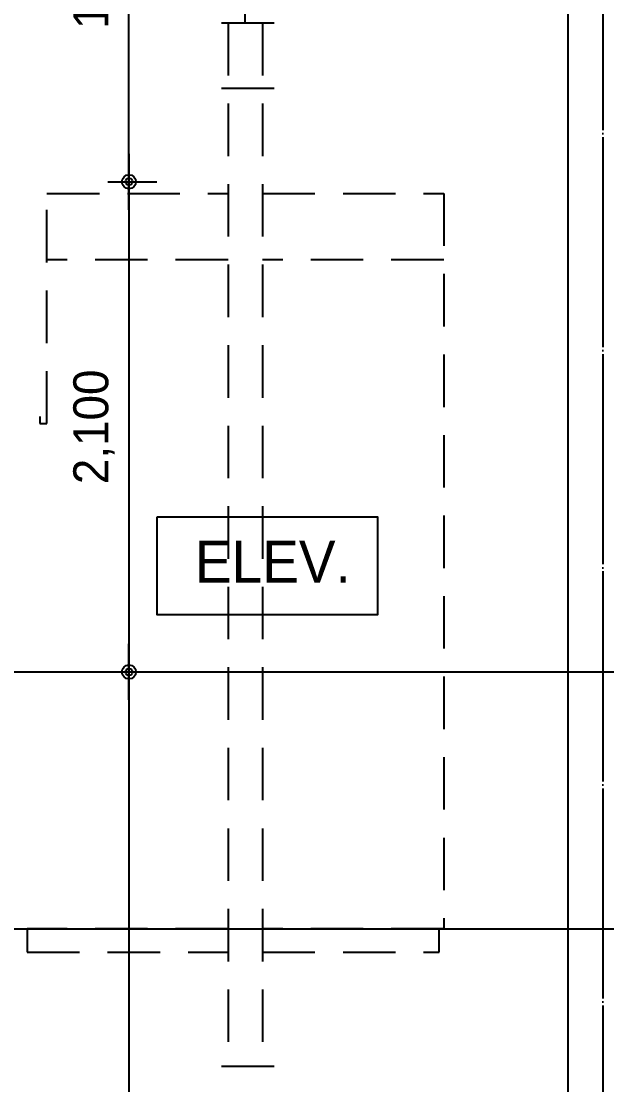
# Model space of a CAD drawing. Header units: millimetres. Extents: x 11948722 to 13111668, y -10771712 to -10232988.
# Drawn here: x 12228341 to 12230849, y -10567402 to -10562846 of the extents above; entities that cross this region are included whole.
import ezdxf
from ezdxf.enums import TextEntityAlignment as Align

# ---------------------------------------------------------------- set-up
doc = ezdxf.new("R2010")
doc.units = ezdxf.units.MM
doc.header["$LTSCALE"] = 150
doc.header["$MEASUREMENT"] = 0
doc.linetypes.add('CEN', pattern=[6.2, 6, -0.1, 0, -0.1])
doc.linetypes.add('HID', pattern=[2.3, 1.5, -0.8])
doc.layers.get('0').update_dxf_attribs({"linetype": 'CONTINUOUS'})
doc.layers.get('Defpoints').update_dxf_attribs({"color": 117, "linetype": 'CONTINUOUS'})
for name, color, linetype in [('A-중심선', 10, 'CEN'), ('CON-C', 2, 'CONTINUOUS'), ('elev', 8, 'HID'), ('Xref-계단단면도$0$3 dim0', 7, 'CONTINUOUS'), ('Xref-계단단면도$0$TEX', 3, 'CONTINUOUS'), ('Xref-계단단면도$0$TEX-SYM', 3, 'CONTINUOUS')]:
    doc.layers.add(name, color=color, linetype=linetype)
doc.styles.add('Xref-계단단면도$0$나눔고딕 Se', font='')
doc.styles.add('Xref-계단단면도$0$돋움', font='')
doc.styles.get('Xref-계단단면도$0$나눔고딕 Se').set_extended_font_data('Dotum')
doc.styles.get('Xref-계단단면도$0$돋움').set_extended_font_data('Dotum')
doc.dimstyles.new('Xref-계단단면도$0$A1-100', dxfattribs={"dimtxt": 3, "dimasz": 1, "dimexe": 2, "dimexo": 2, "dimgap": 1, "dimtad": 1, "dimdec": 0, "dimzin": 12, "dimdsep": 46, "dimlunit": 6, "dimtxsty": 'Xref-계단단면도$0$나눔고딕 Se', "dimblk1": 'Xref-계단단면도$0$DIMDOT', "dimblk2": 'Xref-계단단면도$0$DIMDOT', "dimsah": 1, "dimcen": -1, "dimdle": 2, "dimclrd": 256, "dimclre": 256, "dimclrt": 3, "dimadec": 0, "dimazin": 0, "dimtfac": 1, "dimtdec": 0, "dimtix": 1, "dimtmove": 2, "dimatfit": 3, "dimldrblk": 'Xref-계단단면도$0$DIMDOT', "dimfxl": 1, "dimtvp": 1, "dimtolj": 1, "dimtzin": 12, "dimlwd": -1, "dimlwe": -1, "dimarcsym": 0})

# ---------------------------------------------------------------- blocks, each defined once
blk = doc.blocks.new('Xref-계단단면도$0$DIMDOT')
at = {"color": 0}
blk.add_line((-2, 0), (2, 0), dxfattribs=at)
for radius in [0.5, 0.25]:
    blk.add_circle((0, 0), radius, dxfattribs=at)
blk = doc.blocks.new('*D841')
at = {"layer": 'Defpoints', "color": 0, "transparency": 16777216}
for p in [(12228591, -10563533.8), (12228591, -10565633.8), (12228802.1, -10565633.8)]:
    blk.add_point(p, dxfattribs=at)
at = {"layer": 'Xref-계단단면도$0$3 dim0', "transparency": 16777216}
for p, q in [((12228711, -10563533.8), (12228922.1, -10563533.8)), ((12228802.1, -10563593.8), (12228802.1, -10565573.8)), ((12228711, -10565633.8), (12228922.1, -10565633.8))]:
    blk.add_line(p, q, dxfattribs=at)
at = {"layer": 'Xref-계단단면도$0$3 dim0', "transparency": 16777216, "xscale": 60, "yscale": 60, "zscale": 60}
for p, rotation in [((12228802.1, -10563533.8), 90), ((12228802.1, -10565633.8), 270)]:
    blk.add_blockref('Xref-계단단면도$0$DIMDOT', p, dxfattribs=dict(at, rotation=rotation))
at = {"layer": 'Xref-계단단면도$0$3 dim0', "color": 3, "transparency": 16777216, "insert": (12228652.5, -10564583.8), "char_height": 150, "attachment_point": 5, "rotation": 90, "style": 'Xref-계단단면도$0$나눔고딕 Se'}
blk.add_mtext('\\A1;2,100', dxfattribs=at)
blk = doc.blocks.new('*D842')
at = {"layer": 'Defpoints', "color": 0, "transparency": 16777216}
for p in [(12228591, -10561733.8), (12228802.1, -10561733.8), (12228591, -10563533.8)]:
    blk.add_point(p, dxfattribs=at)
at = {"layer": 'Xref-계단단면도$0$3 dim0', "transparency": 16777216}
for p, q in [((12228711, -10561733.8), (12228922.1, -10561733.8)), ((12228802.1, -10563473.8), (12228802.1, -10561793.8)), ((12228711, -10563533.8), (12228922.1, -10563533.8))]:
    blk.add_line(p, q, dxfattribs=at)
at = {"layer": 'Xref-계단단면도$0$3 dim0', "transparency": 16777216, "xscale": 60, "yscale": 60, "zscale": 60}
for p, rotation in [((12228802.1, -10561733.8), 90), ((12228802.1, -10563533.8), 270)]:
    blk.add_blockref('Xref-계단단면도$0$DIMDOT', p, dxfattribs=dict(at, rotation=rotation))
at = {"layer": 'Xref-계단단면도$0$3 dim0', "color": 3, "transparency": 16777216, "insert": (12228652.5, -10562633.8), "char_height": 150, "attachment_point": 5, "rotation": 90, "style": 'Xref-계단단면도$0$나눔고딕 Se'}
blk.add_mtext('\\A1;1,800', dxfattribs=at)
blk = doc.blocks.new('*D848')
at = {"layer": 'Defpoints', "color": 0, "transparency": 16777216}
for p in [(12228591, -10565633.8), (12228591, -10570933.8), (12228802.1, -10570933.8)]:
    blk.add_point(p, dxfattribs=at)
at = {"layer": 'Xref-계단단면도$0$3 dim0', "transparency": 16777216}
for p, q in [((12228711, -10565633.8), (12228922.1, -10565633.8)), ((12228802.1, -10565693.8), (12228802.1, -10570873.8)), ((12228711, -10570933.8), (12228922.1, -10570933.8))]:
    blk.add_line(p, q, dxfattribs=at)
at = {"layer": 'Xref-계단단면도$0$3 dim0', "transparency": 16777216, "xscale": 60, "yscale": 60, "zscale": 60}
for p, rotation in [((12228802.1, -10565633.8), 90), ((12228802.1, -10570933.8), 270)]:
    blk.add_blockref('Xref-계단단면도$0$DIMDOT', p, dxfattribs=dict(at, rotation=rotation))
at = {"layer": 'Xref-계단단면도$0$3 dim0', "color": 3, "transparency": 16777216, "insert": (12228652.5, -10568283.8), "char_height": 150, "attachment_point": 5, "rotation": 90, "style": 'Xref-계단단면도$0$나눔고딕 Se'}
blk.add_mtext('\\A1;5,300', dxfattribs=at)

msp = doc.modelspace()

# ---------------------------------------------------------------- linework, layer by layer
at = {"layer": 'A-중심선'}
msp.add_line((12230832.6, -10528928.7), (12230832.6, -10579914.8), dxfattribs=at)
at = {"layer": 'A-중심선', "linetype": 'ByBlock', "ltscale": 0.5}
for p, q in [((12221637.3, -10565633.8), (12239263.3, -10565633.8)), ((12221637.3, -10566733.8), (12239263.3, -10566733.8))]:
    msp.add_line(p, q, dxfattribs=at)
at = {"layer": 'CON-C'}
msp.add_line((12230682.6, -10531083.8), (12230682.6, -10578333.8), dxfattribs=at)
at = {"layer": 'elev'}
for p, q in [((12229424.1, -10562853.8), (12229177.1, -10562853.8)), ((12229227.1, -10562853.8), (12229227.1, -10567323.8)), ((12229374.1, -10562853.8), (12229374.1, -10567323.8)), ((12229424.1, -10563133.8), (12229177.1, -10563133.8)), ((12229227.1, -10563868.8), (12228450.6, -10563868.8)), ((12230150.6, -10563868.8), (12229374.1, -10563868.8)), ((12229424.1, -10567323.8), (12229177.1, -10567323.8))]:
    msp.add_line(p, q, dxfattribs=at)
at = {"layer": 'elev', "linetype": 'HID', "ltscale": 0.5}
msp.add_lwpolyline([(12229300.6, -10562853.8), (12229300.6, -10532427.1)], dxfattribs=at)
at = {"layer": 'elev'}
for points in [[(12228420.6, -10564539.8), (12228420.6, -10564569.8), (12228450.6, -10564569.8), (12228450.6, -10563583.8), (12229227.1, -10563583.8)], [(12229374.1, -10563583.8), (12230150.6, -10563583.8), (12230150.6, -10566733.8), (12229374.1, -10566733.8)], [(12229227.1, -10566733.8), (12228365.6, -10566733.8), (12228365.6, -10566833.8), (12229227.1, -10566833.8)], [(12229374.1, -10566833.8), (12230130.6, -10566833.8), (12230130.6, -10566733.8)]]:
    msp.add_lwpolyline(points, dxfattribs=at)
at = {"layer": 'Xref-계단단면도$0$TEX-SYM'}
msp.add_lwpolyline([(12228922.6, -10564969.7), (12229867, -10564969.7), (12229867, -10565389.7), (12228922.6, -10565389.7)], close=True, dxfattribs=at)

# ---------------------------------------------------------------- texts
at = {"layer": 'Xref-계단단면도$0$TEX', "style": 'Xref-계단단면도$0$돋움'}
msp.add_text('ELEV.', height=180, dxfattribs=at).set_placement((12229084.9, -10565161.7), align=Align.MIDDLE_LEFT)

# ---------------------------------------------------------------- dimensions: what is measured, and where the dimension line sits
at = {"layer": 'Xref-계단단면도$0$3 dim0'}
for base, p1, p2, angle, picture, middle in [((12228802.1, -10561733.8), (12228591, -10563533.8), (12228591, -10561733.8), 90, '*D842', (12228652.5, -10562633.8)), ((12228802.1, -10565633.8), (12228591, -10563533.8), (12228591, -10565633.8), 270, '*D841', (12228652.5, -10564583.8)), ((12228802.1, -10570933.8), (12228591, -10565633.8), (12228591, -10570933.8), 270, '*D848', (12228652.5, -10568283.8))]:
    dim = msp.add_linear_dim(base=base, p1=p1, p2=p2, angle=angle, dimstyle='Xref-계단단면도$0$A1-100', override={"dimscale": 60, "dimtxt": 2.5}, dxfattribs=at)
    dim.commit()
    dim.dimension.update_dxf_attribs({"geometry": picture, "text_midpoint": middle})

doc.saveas('drawing.dxf')
